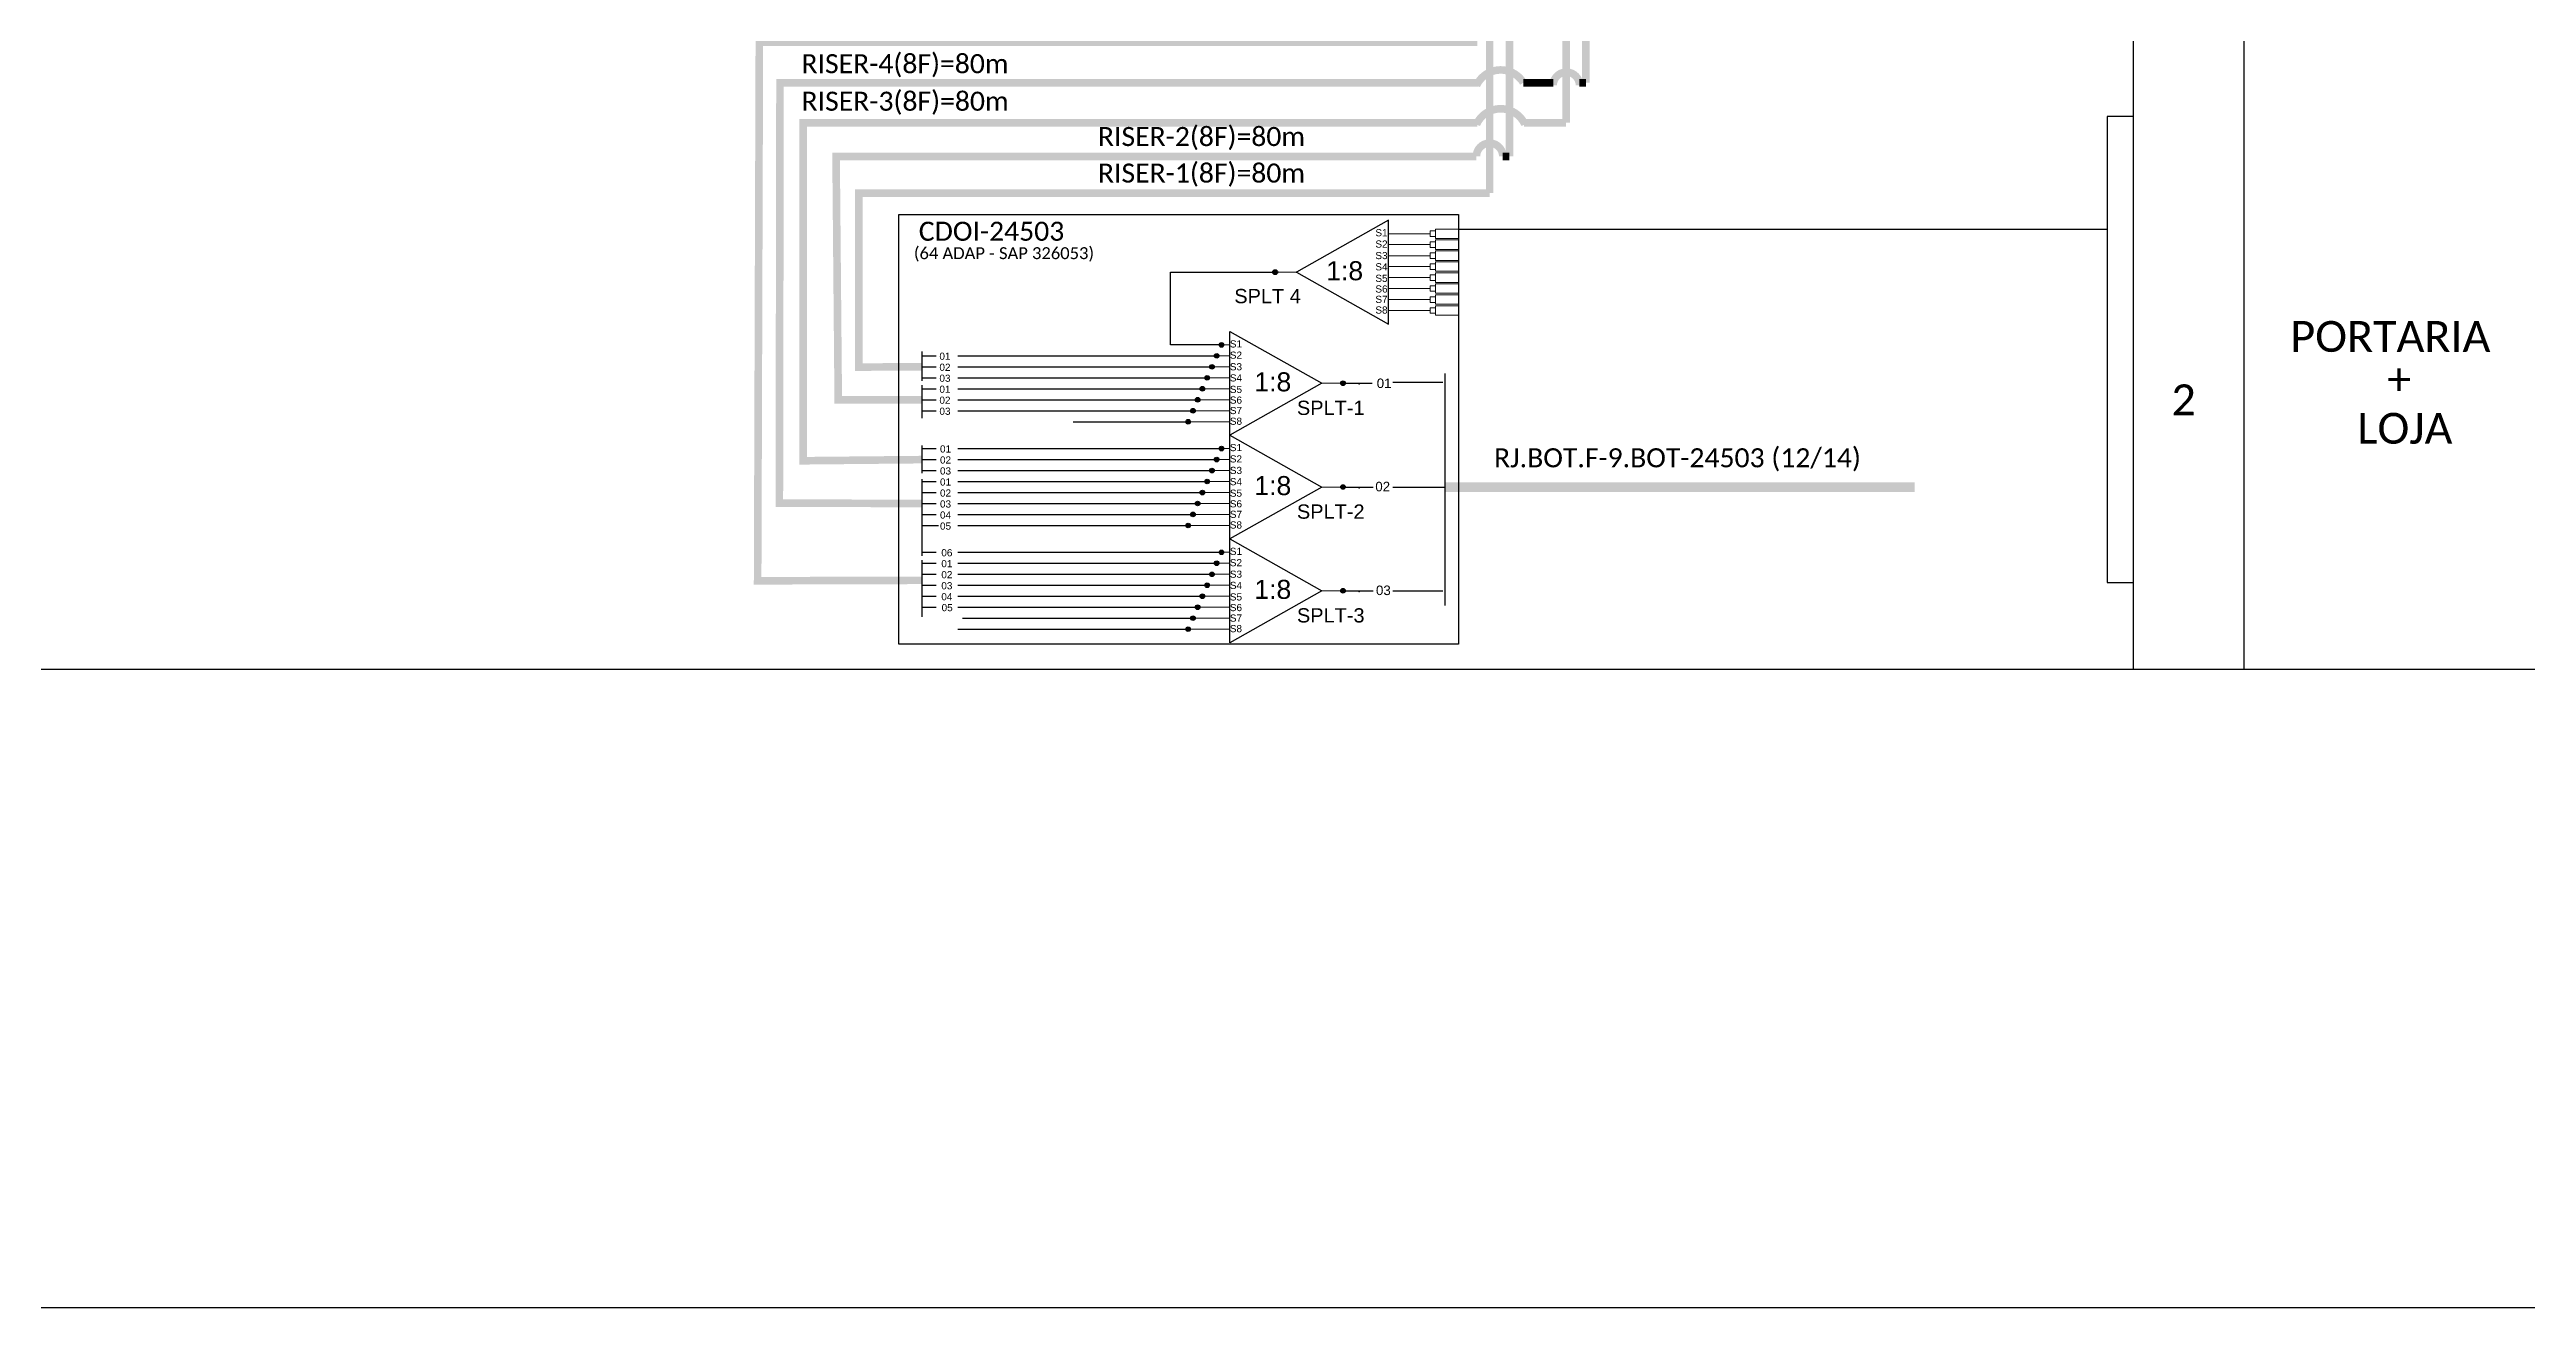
# Model space of a CAD drawing. Header units: metres. Extents: x -1286 to 542, y -500 to 95.
# Drawn here: x 24.6 to 284.8, y -498.5 to -366.4 of the extents above; entities that cross this region are included whole.
import ezdxf
from ezdxf.enums import TextEntityAlignment as Align

# ---------------------------------------------------------------- set-up
doc = ezdxf.new("R2010")
doc.units = ezdxf.units.M
doc.layers.add('20.8-Legenda', color=1, linetype='Continuous')
doc.styles.add('ARIAL', font='arial.ttf')
doc.styles.add('WMF-Calibri0', font='calibri.ttf')
doc.linetypes.add('RESERVA', pattern='A,0.5,-0.15,["RESERVA",Standard,S=0.18,R=0,X=0,Y=-0.1],-1.3', length=1.95)

# ---------------------------------------------------------------- blocks, each defined once
blk = doc.blocks.new('SPLT_1-8_SC-APC')
at = {"color": 1}
blk.add_lwpolyline([(-7.37, -2.1), (-17.04, -7.55), (-7.37, -13), (-7.37, -2.1)], dxfattribs=at)
at = {"color": 3, "lineweight": 0}
for points in [[(-2.99, -3.51), (-7.37, -3.51)], [(-7.37, -4.66), (-2.99, -4.66)], [(-2.41, -3.02), (-2.41, -4)], [(-2.41, -3.02), (0, -3.02)], [(-2.41, -4), (0, -4)], [(-2.41, -4.17), (-2.41, -5.16)], [(-2.41, -4.17), (0, -4.17)], [(-2.41, -5.16), (0, -5.16)], [(-7.37, -5.82), (-2.99, -5.82)], [(-7.37, -6.97), (-2.99, -6.97)], [(-2.41, -5.32), (-2.41, -6.31)], [(-2.41, -5.32), (0, -5.32)], [(-2.41, -6.31), (0, -6.31)], [(-2.41, -6.48), (-2.41, -7.46)], [(-2.41, -6.48), (0, -6.48)], [(-2.41, -7.46), (0, -7.46)], [(-2.41, -7.63), (-2.41, -8.62)], [(-2.41, -7.63), (0, -7.63)], [(-7.37, -8.12), (-2.99, -8.12)], [(-7.37, -9.28), (-2.99, -9.28)], [(-2.41, -8.62), (0, -8.62)], [(-2.41, -8.78), (-2.41, -9.77)], [(-2.41, -8.78), (0, -8.78)], [(-2.41, -9.77), (0, -9.77)], [(-2.41, -9.94), (-2.41, -10.92)], [(-2.41, -9.94), (0, -9.94)], [(-7.37, -10.43), (-2.99, -10.43)], [(-7.37, -11.58), (-2.99, -11.58)], [(-2.41, -10.92), (0, -10.92)], [(-2.41, -11.09), (-2.41, -12.08)], [(-2.41, -11.09), (0, -11.09)], [(-2.41, -12.08), (0, -12.08)]]:
    blk.add_lwpolyline(points, dxfattribs=at)
for points in [[(-2.99, -3.22), (-2.41, -3.22), (-2.41, -3.8), (-2.99, -3.8)], [(-2.99, -4.38), (-2.41, -4.38), (-2.41, -4.95), (-2.99, -4.95)], [(-2.99, -5.53), (-2.41, -5.53), (-2.41, -6.1), (-2.99, -6.1)], [(-2.99, -6.68), (-2.41, -6.68), (-2.41, -7.26), (-2.99, -7.26)], [(-2.99, -7.84), (-2.41, -7.84), (-2.41, -8.41), (-2.99, -8.41)], [(-2.99, -8.99), (-2.41, -8.99), (-2.41, -9.56), (-2.99, -9.56)], [(-2.99, -10.14), (-2.41, -10.14), (-2.41, -10.72), (-2.99, -10.72)], [(-2.99, -11.3), (-2.41, -11.3), (-2.41, -11.87), (-2.99, -11.87)]]:
    blk.add_lwpolyline(points, close=True, dxfattribs=at)
at = {"color": 1, "lineweight": 0}
blk.add_lwpolyline([(-17.04, -7.55), (-19.26, -7.55)], dxfattribs=at)
at = {"color": 1, "style": 'ARIAL'}
for s, height, p in [('S1', 0.75, (-8.74, -3.78)), ('S2', 0.75, (-8.74, -4.97)), ('1:8', 2, (-13.91, -8.4)), ('S3', 0.75, (-8.74, -6.18)), ('S4', 0.75, (-8.74, -7.36)), ('S5', 0.75, (-8.74, -8.57)), ('S6', 0.75, (-8.74, -9.69)), ('S7', 0.75, (-8.74, -10.78)), ('S8', 0.75, (-8.74, -11.9))]:
    blk.add_text(s, height=height, dxfattribs=at).set_placement(p)
blk = doc.blocks.new('SPLITTER_')
blk.add_point((0, 0))
at = {"style": 'ARIAL', "flags": 4}
blk.add_attdef('SPLT', (0, -3.26), '', height=1.5, dxfattribs=at)

msp = doc.modelspace()

# ---------------------------------------------------------------- hatches: boundary and pattern name
h = msp.add_hatch(color=3)
h.dxf.hatch_style = 1
edge = h.paths.add_edge_path()
edge.add_arc((153.37, -389.79), 0.256, 0, 360)
h = msp.add_hatch(color=3)
h.dxf.hatch_style = 1
edge = h.paths.add_edge_path()
edge.add_arc((147.72, -397.43), 0.242, 0, 360)
h = msp.add_hatch(color=3)
h.dxf.hatch_style = 1
edge = h.paths.add_edge_path()
edge.add_arc((146.22, -400.89), 0.242, 0, 360)
h = msp.add_hatch(color=3)
h.dxf.hatch_style = 1
edge = h.paths.add_edge_path()
edge.add_arc((146.72, -399.73), 0.242, 0, 360)
h = msp.add_hatch(color=3)
h.dxf.hatch_style = 1
edge = h.paths.add_edge_path()
edge.add_arc((147.22, -398.58), 0.242, 0, 360)
h = msp.add_hatch(color=3)
h.dxf.hatch_style = 1
edge = h.paths.add_edge_path()
edge.add_arc((145.22, -403.19), 0.242, 0, 360)
h = msp.add_hatch(color=3)
h.dxf.hatch_style = 1
edge = h.paths.add_edge_path()
edge.add_arc((145.72, -402.04), 0.242, 0, 360)
h = msp.add_hatch(color=3)
h.dxf.hatch_style = 1
edge = h.paths.add_edge_path()
edge.add_arc((160.49, -401.46), 0.242, 0, 360)
h = msp.add_hatch(color=3)
h.dxf.hatch_style = 1
edge = h.paths.add_edge_path()
edge.add_arc((144.22, -405.5), 0.242, 0, 360)
h = msp.add_hatch(color=3)
h.dxf.hatch_style = 1
edge = h.paths.add_edge_path()
edge.add_arc((144.72, -404.35), 0.242, 0, 360)
h = msp.add_hatch(color=3)
h.dxf.hatch_style = 1
edge = h.paths.add_edge_path()
edge.add_arc((147.72, -408.32), 0.242, 0, 360)
h = msp.add_hatch(color=3)
h.dxf.hatch_style = 1
edge = h.paths.add_edge_path()
edge.add_arc((146.72, -410.63), 0.242, 0, 360)
h = msp.add_hatch(color=3)
h.dxf.hatch_style = 1
edge = h.paths.add_edge_path()
edge.add_arc((147.22, -409.48), 0.242, 0, 360)
h = msp.add_hatch(color=3)
h.dxf.hatch_style = 1
edge = h.paths.add_edge_path()
edge.add_arc((145.72, -412.94), 0.242, 0, 360)
h = msp.add_hatch(color=3)
h.dxf.hatch_style = 1
edge = h.paths.add_edge_path()
edge.add_arc((146.22, -411.78), 0.242, 0, 360)
h = msp.add_hatch(color=3)
h.dxf.hatch_style = 1
edge = h.paths.add_edge_path()
edge.add_arc((160.49, -412.36), 0.242, 0, 360)
h = msp.add_hatch(color=3)
h.dxf.hatch_style = 1
edge = h.paths.add_edge_path()
edge.add_arc((144.22, -416.4), 0.242, 0, 360)
h = msp.add_hatch(color=3)
h.dxf.hatch_style = 1
edge = h.paths.add_edge_path()
edge.add_arc((144.72, -415.24), 0.242, 0, 360)
h = msp.add_hatch(color=3)
h.dxf.hatch_style = 1
edge = h.paths.add_edge_path()
edge.add_arc((145.22, -414.09), 0.242, 0, 360)
h = msp.add_hatch(color=3)
h.dxf.hatch_style = 1
edge = h.paths.add_edge_path()
edge.add_arc((146.72, -421.53), 0.242, 0, 360)
h = msp.add_hatch(color=3)
h.dxf.hatch_style = 1
edge = h.paths.add_edge_path()
edge.add_arc((147.22, -420.37), 0.242, 0, 360)
h = msp.add_hatch(color=3)
h.dxf.hatch_style = 1
edge = h.paths.add_edge_path()
edge.add_arc((147.72, -419.22), 0.242, 0, 360)
h = msp.add_hatch(color=3)
h.dxf.hatch_style = 1
edge = h.paths.add_edge_path()
edge.add_arc((145.72, -423.83), 0.242, 0, 360)
h = msp.add_hatch(color=3)
h.dxf.hatch_style = 1
edge = h.paths.add_edge_path()
edge.add_arc((146.22, -422.68), 0.242, 0, 360)
h = msp.add_hatch(color=3)
h.dxf.hatch_style = 1
edge = h.paths.add_edge_path()
edge.add_arc((160.49, -423.26), 0.242, 0, 360)
h = msp.add_hatch(color=3)
h.dxf.hatch_style = 1
edge = h.paths.add_edge_path()
edge.add_arc((144.72, -426.14), 0.242, 0, 360)
h = msp.add_hatch(color=3)
h.dxf.hatch_style = 1
edge = h.paths.add_edge_path()
edge.add_arc((145.22, -424.99), 0.242, 0, 360)
h = msp.add_hatch(color=3)
h.dxf.hatch_style = 1
edge = h.paths.add_edge_path()
edge.add_arc((144.22, -427.29), 0.242, 0, 360)

# ---------------------------------------------------------------- linework, layer by layer
at = {"color": 5}
for p, q in [((116.23, -398.58), (117.74, -398.58)), ((116.23, -399.73), (117.74, -399.73)), ((120.03, -398.58), (147.22, -398.58)), ((120.03, -399.73), (146.72, -399.73)), ((116.23, -400.89), (117.74, -400.89)), ((120.03, -400.89), (146.22, -400.89))]:
    msp.add_line(p, q, dxfattribs=at)
at = {"color": 6}
for p, q in [((116.23, -402.04), (117.74, -402.04)), ((116.23, -403.19), (117.74, -403.19)), ((120.03, -402.04), (145.72, -402.04)), ((120.03, -403.19), (145.22, -403.19)), ((116.23, -404.35), (117.74, -404.35)), ((120.03, -404.35), (144.72, -404.35))]:
    msp.add_line(p, q, dxfattribs=at)
at = {"color": 8, "linetype": 'RESERVA', "ltscale": 2}
for p, q in [((132.13, -405.5), (144.22, -405.5)), ((120.53, -426.14), (144.72, -426.14)), ((120.03, -427.29), (144.22, -427.29))]:
    msp.add_line(p, q, dxfattribs=at)
at = {"color": 30}
for p, q in [((116.23, -408.32), (117.74, -408.32)), ((120.03, -408.32), (147.72, -408.32)), ((116.23, -409.48), (117.74, -409.48)), ((116.23, -410.63), (117.74, -410.63)), ((120.03, -409.48), (147.22, -409.48)), ((120.03, -410.63), (146.72, -410.63))]:
    msp.add_line(p, q, dxfattribs=at)
at = {"color": 3}
for p, q in [((116.23, -411.78), (117.74, -411.78)), ((116.23, -412.94), (117.74, -412.94)), ((120.03, -411.78), (146.22, -411.78)), ((120.03, -412.94), (145.72, -412.94)), ((116.23, -414.09), (117.74, -414.09)), ((116.23, -415.24), (117.74, -415.24)), ((120.03, -414.09), (145.22, -414.09)), ((120.03, -415.24), (144.72, -415.24)), ((116.23, -416.4), (118, -416.4)), ((120.03, -416.4), (144.22, -416.4)), ((116.23, -419.22), (117.74, -419.22)), ((120.03, -419.22), (147.72, -419.22))]:
    msp.add_line(p, q, dxfattribs=at)
at = {"color": 1}
for p, q in [((116.23, -420.37), (117.74, -420.37)), ((116.23, -421.53), (117.74, -421.53)), ((120.03, -420.37), (147.22, -420.37)), ((120.03, -421.53), (146.72, -421.53)), ((116.23, -422.68), (117.74, -422.68)), ((116.23, -423.83), (117.74, -423.83)), ((120.03, -422.68), (146.22, -422.68)), ((120.03, -423.83), (145.72, -423.83)), ((116.23, -424.99), (117.74, -424.99)), ((120.01, -424.99), (145.22, -424.99))]:
    msp.add_line(p, q, dxfattribs=at)
msp.add_lwpolyline([(-299.04, -498.54), (541.96, -498.54), (541.96, 95.46), (-299.04, 95.46)], close=True)
for points in [[(243.55, -431.54), (243.55, -177.28)], [(255.12, -177.28), (255.12, -431.54)], [(508.26, -431.54), (285.14, -431.54), (-62.38, -431.54)]]:
    msp.add_lwpolyline(points)
at = {"color": 30, "const_width": 0.8}
for points in [[(221.68, -324.54), (183.93, -324.54), (183.93, -374.1)], [(174.59, -374.1), (103.78, -374.1), (103.78, -409.6), (116.23, -409.48)], [(183.93, -374.1), (179.51, -374.1)]]:
    msp.add_lwpolyline(points, dxfattribs=at)
at = {"color": 240, "const_width": 0.8}
msp.add_lwpolyline([(174.59, -365.62), (99.17, -365.62), (98.99, -422.21), (116.23, -422.16)], dxfattribs=at)
at = {"color": 3, "const_width": 0.8}
for points in [[(174.67, -369.89), (101.34, -369.89), (101.27, -414.05), (116.23, -414.09)], [(182.59, -369.89), (179.44, -369.89)], [(186.01, -369.89), (185.31, -369.89)]]:
    msp.add_lwpolyline(points, dxfattribs=at)
for points in [[(174.51, -370.19, -0.604243), (179.44, -369.89, -0.604243)], [(182.57, -370.17, -1.004176), (185.34, -370.17, -2.956088)]]:
    msp.add_lwpolyline(points, format="xyb", dxfattribs=at)
at = {"color": 30, "const_width": 0.8}
msp.add_lwpolyline([(174.51, -374.27, -0.646481), (179.6, -374.27, -2.956088)], format="xyb", dxfattribs=at)
at = {"color": 6, "const_width": 0.8}
for points in [[(174.51, -377.63), (107.23, -377.63), (107.46, -403.19), (116.23, -403.19)], [(177.98, -377.63), (177.28, -377.63)]]:
    msp.add_lwpolyline(points, dxfattribs=at)
msp.add_lwpolyline([(174.51, -377.63, -1.004176), (177.28, -377.63, -2.956088)], format="xyb", dxfattribs=at)
at = {"color": 5, "const_width": 0.8}
msp.add_lwpolyline([(175.9, -381.48), (109.63, -381.48), (109.63, -399.76), (116.23, -399.73)], dxfattribs=at)
at = {"color": 1}
msp.add_lwpolyline([(113.83, -383.74), (172.63, -383.74), (172.63, -428.88), (113.83, -428.88)], close=True, dxfattribs=at)
at = {"color": 3}
for points in [[(172.63, -385.26), (240.79, -385.28)], [(160.48, -401.46), (163.56, -401.46)], [(165.72, -401.34), (170.99, -401.34)], [(116.23, -411.52), (116.23, -419.6)]]:
    msp.add_lwpolyline(points, dxfattribs=at)
at = {"color": 7}
for points in [[(147.72, -397.43), (142.37, -397.43), (142.37, -389.79), (153.37, -389.79)], [(160.49, -423.26), (163.65, -423.26)], [(165.72, -423.27), (170.99, -423.27)]]:
    msp.add_lwpolyline(points, dxfattribs=at)
at = {"color": 5}
msp.add_lwpolyline([(116.23, -398.14), (116.23, -401.22)], dxfattribs=at)
at = {"color": 7, "lineweight": 0}
for points in [[(147.72, -397.43), (148.6, -397.43)], [(148.6, -399.73), (146.72, -399.73)], [(148.6, -398.58), (147.22, -398.58)], [(148.6, -403.19), (145.22, -403.19)], [(148.6, -402.04), (145.72, -402.04)], [(148.6, -400.89), (146.22, -400.89)], [(148.6, -405.5), (144.22, -405.5)], [(148.6, -404.35), (144.72, -404.35)], [(147.72, -408.32), (148.6, -408.32)], [(148.6, -410.63), (146.72, -410.63)], [(148.6, -409.48), (147.22, -409.48)], [(148.6, -412.94), (145.72, -412.94)], [(148.6, -411.78), (146.22, -411.78)], [(148.6, -415.24), (144.72, -415.24)], [(148.6, -414.09), (145.22, -414.09)], [(148.6, -416.4), (144.22, -416.4)], [(148.6, -421.53), (146.72, -421.53)], [(148.6, -420.37), (147.22, -420.37)], [(147.72, -419.22), (148.6, -419.22)], [(148.6, -423.83), (145.72, -423.83)], [(148.6, -422.68), (146.22, -422.68)], [(148.6, -426.14), (144.72, -426.14)], [(148.6, -424.99), (145.22, -424.99)], [(148.6, -427.29), (144.22, -427.29)]]:
    msp.add_lwpolyline(points, dxfattribs=at)
at = {"color": 1}
for points in [[(148.6, -396.02), (158.26, -401.46), (148.6, -406.91), (148.6, -396.02)], [(171.21, -424.8), (171.21, -400.42)], [(148.6, -406.91), (158.26, -412.36), (148.6, -417.81), (148.6, -406.91)], [(148.6, -417.81), (158.26, -423.26), (148.6, -428.71), (148.6, -417.81)], [(116.23, -420.06), (116.23, -426.01)]]:
    msp.add_lwpolyline(points, dxfattribs=at)
at = {"color": 6}
msp.add_lwpolyline([(116.23, -401.67), (116.23, -405.13)], dxfattribs=at)
at = {"color": 1, "lineweight": 0}
for points in [[(158.26, -401.46), (160.49, -401.46)], [(158.26, -412.36), (160.49, -412.36)], [(158.26, -423.26), (160.49, -423.26)]]:
    msp.add_lwpolyline(points, dxfattribs=at)
at = {"color": 30}
msp.add_lwpolyline([(116.23, -408), (116.23, -410.9)], dxfattribs=at)
at = {"color": 2}
for points in [[(160.49, -412.36), (163.65, -412.36)], [(165.72, -412.37), (171.21, -412.37)]]:
    msp.add_lwpolyline(points, dxfattribs=at)
at = {"color": 1, "const_width": 1}
msp.add_lwpolyline([(171.21, -412.37), (220.56, -412.37)], dxfattribs=at)
at = {"color": 3}
for centre, radius in [((153.37, -389.79), 0.256), ((147.72, -397.43), 0.242), ((146.22, -400.89), 0.242), ((146.72, -399.73), 0.242), ((147.22, -398.58), 0.242), ((145.22, -403.19), 0.242), ((145.72, -402.04), 0.242), ((160.49, -401.46), 0.242), ((144.22, -405.5), 0.242), ((144.72, -404.35), 0.242), ((147.72, -408.32), 0.242), ((146.72, -410.63), 0.242), ((147.22, -409.48), 0.242), ((145.72, -412.94), 0.242), ((146.22, -411.78), 0.242), ((160.49, -412.36), 0.242), ((144.22, -416.4), 0.242), ((144.72, -415.24), 0.242), ((145.22, -414.09), 0.242), ((146.72, -421.53), 0.242), ((147.22, -420.37), 0.242), ((147.72, -419.22), 0.242), ((145.72, -423.83), 0.242), ((146.22, -422.68), 0.242), ((160.49, -423.26), 0.242), ((144.72, -426.14), 0.242), ((145.22, -424.99), 0.242), ((144.22, -427.29), 0.242)]:
    msp.add_circle(centre, radius, dxfattribs=at)
msp.add_point((155.6, -389.79))
at = {"layer": '20.8-Legenda', "color": 3}
for p, q in [((243.55, -373.44), (240.79, -373.44)), ((240.79, -373.44), (240.79, -422.4)), ((240.79, -422.4), (243.55, -422.4))]:
    msp.add_line(p, q, dxfattribs=at)
at = {"layer": '20.8-Legenda', "color": 3, "const_width": 0.8}
msp.add_lwpolyline([(348.64, -211.68), (348.64, -320.98), (348.64, -326.62), (186.01, -326.62), (186.01, -369.89)], dxfattribs=at)
at = {"layer": '20.8-Legenda', "color": 6, "const_width": 0.8}
msp.add_lwpolyline([(102.09, -261.35), (102.09, -357.16), (177.98, -357.16), (177.98, -377.63)], dxfattribs=at)
at = {"layer": '20.8-Legenda', "color": 5, "const_width": 0.8}
msp.add_lwpolyline([(24, -359.24), (175.9, -359.24), (175.9, -381.48)], dxfattribs=at)

# ---------------------------------------------------------------- block references
at = {"color": 3}
msp.add_blockref('SPLT_1-8_SC-APC', (172.63, -382.24), dxfattribs=at)
ref = msp.add_blockref('SPLITTER_', (162.18, -401.53), dxfattribs=dict(xscale=-1))
ref.add_attrib('SPLT', 'SPLT-1', (155.65, -404.79), dxfattribs={"height": 1.5, "style": 'ARIAL'})
ref = msp.add_blockref('SPLITTER_', (162.18, -412.43), dxfattribs=dict(xscale=-1))
ref.add_attrib('SPLT', 'SPLT-2', (155.65, -415.69), dxfattribs={"height": 1.5, "style": 'ARIAL'})
ref = msp.add_blockref('SPLITTER_', (162.18, -423.32), dxfattribs=dict(xscale=-1))
ref.add_attrib('SPLT', 'SPLT-3', (155.65, -426.59), dxfattribs={"height": 1.5, "style": 'ARIAL'})

# ---------------------------------------------------------------- texts
at = {"color": 3, "style": 'WMF-Calibri0'}
msp.add_text('RISER-4(8F)=80m', height=2, dxfattribs=at).set_placement((103.59, -368.89))
at = {"color": 30, "style": 'WMF-Calibri0'}
msp.add_text('RISER-3(8F)=80m', height=2, dxfattribs=at).set_placement((103.6, -372.83))
at = {"color": 6, "style": 'WMF-Calibri0'}
msp.add_text('RISER-2(8F)=80m', height=2, dxfattribs=at).set_placement((134.74, -376.54))
at = {"color": 5, "style": 'WMF-Calibri0'}
msp.add_text('RISER-1(8F)=80m', height=2, dxfattribs=at).set_placement((134.74, -380.38))
at = {"color": 1}
for s, height, style, p in [('CDOI-24503', 2, 'WMF-Calibri0', (115.92, -386.49)), ('S1', 0.75, 'ARIAL', (148.6, -397.7)), ('S2', 0.75, 'ARIAL', (148.6, -398.88)), ('S3', 0.75, 'ARIAL', (148.6, -400.1)), ('S4', 0.75, 'ARIAL', (148.6, -401.27)), ('1:8', 2, 'ARIAL', (151.17, -402.31)), ('S5', 0.75, 'ARIAL', (148.6, -402.48)), ('S6', 0.75, 'ARIAL', (148.6, -403.6)), ('S7', 0.75, 'ARIAL', (148.6, -404.7)), ('S8', 0.75, 'ARIAL', (148.6, -405.82)), ('S1', 0.75, 'ARIAL', (148.6, -408.59)), ('RJ.BOT.F-9.BOT-24503 (12/14)', 2, 'WMF-Calibri0', (176.36, -410.29)), ('S2', 0.75, 'ARIAL', (148.6, -409.78)), ('S3', 0.75, 'ARIAL', (148.6, -410.99)), ('S4', 0.75, 'ARIAL', (148.6, -412.17)), ('S5', 0.75, 'ARIAL', (148.6, -413.38)), ('S6', 0.75, 'ARIAL', (148.6, -414.5)), ('1:8', 2, 'ARIAL', (151.17, -413.21)), ('S7', 0.75, 'ARIAL', (148.6, -415.6)), ('S8', 0.75, 'ARIAL', (148.6, -416.72)), ('S1', 0.75, 'ARIAL', (148.6, -419.49)), ('S2', 0.75, 'ARIAL', (148.6, -420.68)), ('S3', 0.75, 'ARIAL', (148.6, -421.89)), ('S4', 0.75, 'ARIAL', (148.6, -423.07)), ('S5', 0.75, 'ARIAL', (148.6, -424.28)), ('1:8', 2, 'ARIAL', (151.17, -424.11)), ('S6', 0.75, 'ARIAL', (148.6, -425.4)), ('S7', 0.75, 'ARIAL', (148.6, -426.5)), ('S8', 0.75, 'ARIAL', (148.6, -427.61))]:
    msp.add_text(s, height=height, dxfattribs=dict(at, style=style)).set_placement(p)
at = {"color": 1, "style": 'WMF-Calibri0'}
msp.add_text('(64 ADAP - SAP 326053)', height=1.25, dxfattribs=at).set_placement((124.87, -388.42), align=Align.CENTER)
at = {"color": 7}
for s, height, style, p in [('SPLT 4', 1.5, 'ARIAL', (149.07, -393.05)), ('PORTARIA', 3.24, 'WMF-Calibri0', (260.02, -398.16)), ('+', 3.24, 'WMF-Calibri0', (270.19, -402.67)), ('LOJA', 3.24, 'WMF-Calibri0', (267.05, -407.81))]:
    msp.add_text(s, height=height, dxfattribs=dict(at, style=style)).set_placement(p)
at = {"style": 'ARIAL'}
for s, height, p in [('01', 0.75, (118.67, -398.62)), ('02', 0.75, (118.67, -399.78)), ('03', 0.75, (118.67, -400.93)), ('01', 0.75, (118.67, -402.09)), ('02', 0.75, (118.67, -403.24)), ('01', 1, (164.81, -401.46)), ('03', 0.75, (118.67, -404.4)), ('01', 0.75, (118.73, -408.36)), ('02', 0.75, (118.73, -409.52)), ('03', 0.75, (118.73, -410.67)), ('01', 0.75, (118.73, -411.83)), ('02', 0.75, (118.73, -412.99)), ('03', 0.75, (118.73, -414.14)), ('02', 1, (164.66, -412.31)), ('04', 0.75, (118.73, -415.3)), ('05', 0.75, (118.73, -416.46)), ('06', 0.75, (118.87, -419.26)), ('01', 0.75, (118.87, -420.41)), ('02', 0.75, (118.87, -421.57)), ('03', 0.75, (118.87, -422.73)), ('04', 0.75, (118.87, -423.88)), ('03', 1, (164.73, -423.21)), ('05', 0.75, (118.9, -425.03))]:
    msp.add_text(s, height=height, dxfattribs=at).set_placement(p, align=Align.MIDDLE_CENTER)
at = {"color": 7, "style": 'WMF-Calibri0', "flags": 4}
msp.add_attdef('2', text='XX', height=3.24, dxfattribs=at).set_placement((248.81, -403.2), align=Align.MIDDLE_CENTER)

doc.saveas('drawing.dxf')
